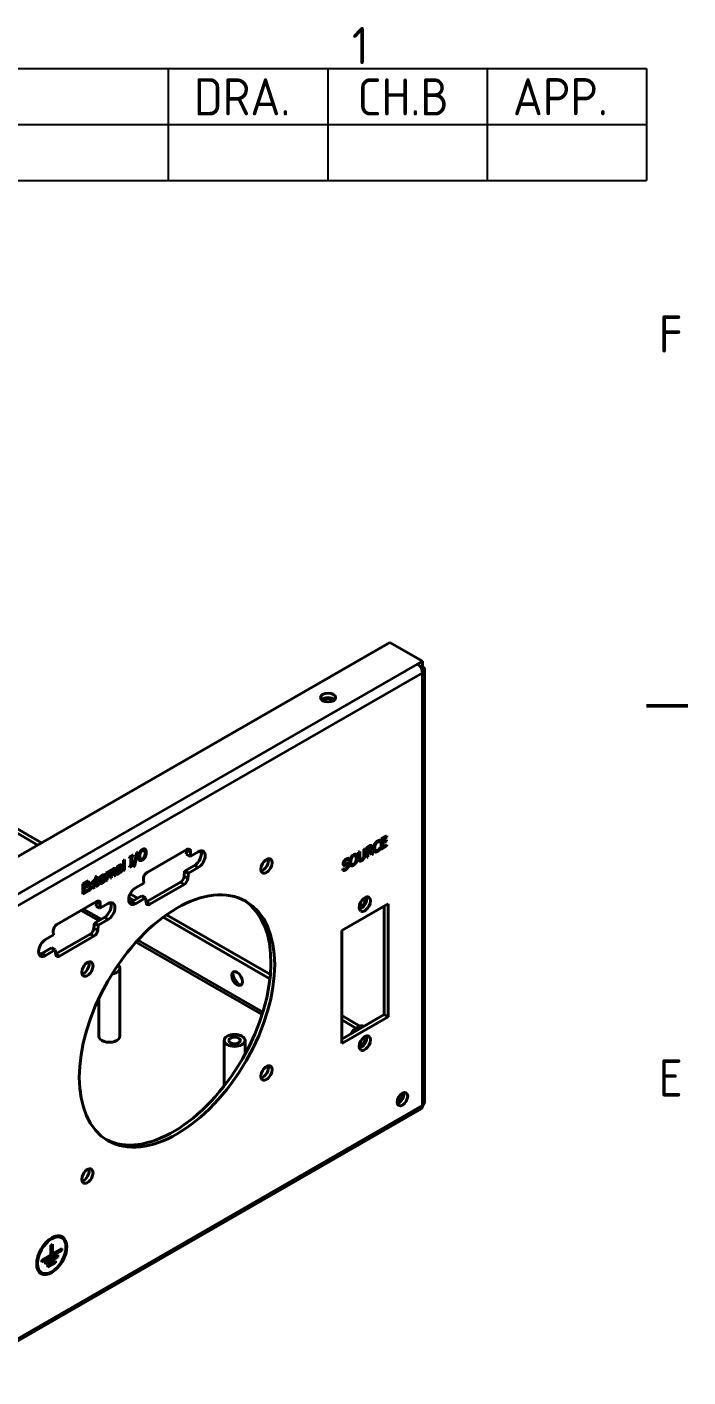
# Model space of a CAD drawing. Header units: millimetres. Extents: x 0 to 1188, y 0 to 840.
# Drawn here: x 1051.4 to 1175.8, y 573.7 to 827.8 of the extents above; entities that cross this region are included whole.
import ezdxf

# ---------------------------------------------------------------- set-up
doc = ezdxf.new("R2010")
doc.units = ezdxf.units.MM
doc.header["$LTSCALE"] = 2
doc.layers.get('0').update_dxf_attribs({"color": 3, "lineweight": 25})
for name, color, linetype, lineweight in [('가시적인 것(ISO)', 3, 'Continuous', 40), ('가시적인 좁은 것(ISO)', 3, 'Continuous', 35), ('경계(ISO)', 7, 'Continuous', 50), ('기호(ISO)', 5, 'Continuous', 25)]:
    doc.layers.add(name, color=color, linetype=linetype, lineweight=lineweight)
doc.styles.add('문자 텍스트_PSTEK_POSCO', font='isocp.shx')

# ---------------------------------------------------------------- blocks, each defined once
blk = doc.blocks.new('경계 Default Border')
at = {"layer": '경계(ISO)'}
blk.add_line((584, 350), (587.9, 350), dxfattribs=at)
at = {"layer": '경계(ISO)', "color": 2, "char_height": 3.5, "attachment_point": 7, "style": '문자 텍스트_PSTEK_POSCO'}
for s, insert in [('1', (556.28, 410.4)), ('F', (585.15, 383.25)), ('E', (585.15, 313.22))]:
    blk.add_mtext(s, dxfattribs=dict(at, insert=insert))
blk = doc.blocks.new('리비전 내역')
at = {"layer": '기호(ISO)'}
for p, q in [((432, 410), (584, 410)), ((539, 410), (539, 404.72)), ((554, 410), (554, 404.72)), ((569, 410), (569, 404.72)), ((584, 410), (584, 404.72)), ((432, 404.72), (584, 404.72)), ((539, 404.72), (539, 399.44)), ((554, 404.72), (554, 399.44)), ((569, 404.72), (569, 399.44)), ((584, 404.72), (584, 399.44)), ((432, 399.44), (584, 399.44))]:
    blk.add_line(p, q, dxfattribs=at)
at = {"layer": '기호(ISO)', "color": 2, "char_height": 3.5, "attachment_point": 7, "style": '문자 텍스트_PSTEK_POSCO'}
for s, insert in [('DRA.', (541.42, 405.57)), ('CH.B', (556.81, 405.57)), ('APP.', (571.42, 405.58))]:
    blk.add_mtext(s, dxfattribs=dict(at, insert=insert))

msp = doc.modelspace()

# ---------------------------------------------------------------- linework, layer by layer
at = {"layer": '가시적인 것(ISO)'}
for p, q in [((1053.4631, 673.8041), (914.8875, 753.6045)), ((1054.1702, 674.2113), (915.5946, 754.0117)), ((1119.7128, 711.9547), (1030.1459, 660.3766)), ((1125.841, 708.4257), (1119.7128, 711.9547)), ((1124.8982, 707.8828), (1125.841, 708.4257)), ((1125.4377, 707.3759), (1125.841, 707.6082)), ((1125.4651, 707.3372), (1125.841, 707.5537)), ((1125.5662, 707.1774), (1125.841, 707.3356)), ((1125.841, 707.5537), (1125.7937, 707.5809)), ((1125.841, 707.6082), (1125.841, 708.4257)), ((1125.841, 707.5537), (1125.841, 707.3356)), ((1126.2315, 625.5996), (1126.2315, 706.7927)), ((1115.3229, 673.35), (1115.7481, 673.5949)), ((1115.3277, 673.3473), (1115.7528, 673.5922)), ((1116.2383, 673.7114), (1116.243, 673.7087)), ((1117.8935, 674.392), (1117.8761, 674.382)), ((1117.8887, 674.7008), (1117.8935, 674.6981)), ((1117.8935, 674.6981), (1117.8935, 674.392)), ((1118.0933, 674.9454), (1119.1255, 675.5398)), ((1118.0933, 673.0378), (1118.0933, 674.9454)), ((1118.0933, 674.9454), (1118.098, 674.9427)), ((1118.098, 674.9427), (1119.1302, 675.5371)), ((1118.098, 673.0351), (1118.098, 674.9427)), ((1119.1302, 673.6295), (1118.098, 673.0351)), ((1119.1302, 675.3114), (1118.3173, 674.8432)), ((1118.3173, 674.8432), (1118.3173, 674.3207)), ((1118.3173, 674.3262), (1119.0707, 674.76)), ((1118.3173, 674.3207), (1119.0754, 674.7573)), ((1119.0754, 674.5316), (1118.3173, 674.095)), ((1118.3173, 674.095), (1118.3173, 673.387)), ((1118.3173, 673.3925), (1119.1255, 673.8579)), ((1118.3173, 673.387), (1119.1302, 673.8552)), ((1119.0707, 674.76), (1119.0754, 674.7573)), ((1119.0754, 674.7573), (1119.0754, 674.5316)), ((1119.1255, 675.5398), (1119.1302, 675.5371)), ((1119.1255, 673.8579), (1119.1302, 673.8552)), ((1119.1302, 675.5371), (1119.1302, 675.3114)), ((1119.1302, 673.8552), (1119.1302, 673.6295)), ((1069.5516, 670.9506), (1069.7602, 671.0707)), ((1069.5516, 670.9506), (1069.5563, 670.9479)), ((1069.5516, 668.958), (1069.5516, 670.9506)), ((1069.5563, 670.9479), (1069.7649, 671.068)), ((1069.5563, 668.9553), (1069.5563, 670.9479)), ((1069.7602, 671.0707), (1069.7649, 671.068)), ((1069.7649, 671.068), (1069.7649, 669.0754)), ((1070.7269, 671.5424), (1071.366, 671.9104)), ((1070.7269, 671.5424), (1070.7316, 671.5397)), ((1070.7269, 671.3476), (1070.7269, 671.5424)), ((1070.7269, 671.3476), (1070.7316, 671.3449)), ((1070.7316, 671.5397), (1071.3707, 671.9077)), ((1070.7316, 671.3449), (1070.7316, 671.5397)), ((1070.9415, 671.4658), (1070.7316, 671.3449)), ((1070.9368, 669.9504), (1070.9368, 671.4631)), ((1070.9415, 669.9477), (1070.9415, 671.4658)), ((1071.3707, 671.7129), (1071.1608, 671.592)), ((1071.1608, 671.592), (1071.1608, 670.074)), ((1071.366, 671.9104), (1071.3707, 671.9077)), ((1071.3707, 671.9077), (1071.3707, 671.7129)), ((1071.4435, 669.6332), (1072.0867, 672.4105)), ((1071.4483, 669.6305), (1072.0914, 672.4077)), ((1072.2812, 672.5171), (1071.6354, 669.7383)), ((1072.0867, 672.4105), (1072.2765, 672.5198)), ((1072.0867, 672.4105), (1072.0914, 672.4077)), ((1072.0914, 672.4077), (1072.2812, 672.5171)), ((1072.2765, 672.5198), (1072.2812, 672.5171)), ((1073.6452, 673.0383), (1073.65, 673.0356)), ((1074.0307, 668.6475), (1081.4848, 672.9401)), ((1081.404, 672.0728), (1081.4796, 672.8351)), ((1081.404, 672.0728), (1082.1111, 671.6656)), ((1082.1111, 671.6656), (1083.6503, 672.552)), ((1082.1868, 672.4279), (1082.1111, 671.6656)), ((1111.9463, 671.0075), (1111.9302, 670.9982)), ((1111.9416, 671.3132), (1111.9463, 671.3105)), ((1111.9463, 671.3105), (1111.9463, 671.0075)), ((1113.3691, 672.0402), (1113.3738, 672.0375)), ((1113.8148, 672.4815), (1114.034, 672.6078)), ((1113.8148, 672.4815), (1113.8195, 672.4788)), ((1113.8148, 671.2912), (1113.8148, 672.4815)), ((1113.8195, 672.4788), (1114.0387, 672.6051)), ((1113.8195, 671.2885), (1113.8195, 672.4788)), ((1114.034, 672.6078), (1114.0387, 672.6051)), ((1114.0387, 672.6051), (1114.0387, 671.4148)), ((1114.7895, 673.0428), (1115.0087, 673.1691)), ((1114.7895, 673.0428), (1114.7942, 673.0401)), ((1114.7895, 671.8463), (1114.7895, 673.0428)), ((1114.7942, 673.0401), (1115.0135, 673.1664)), ((1114.7942, 671.8436), (1114.7942, 673.0401)), ((1115.0087, 673.1691), (1115.0135, 673.1664)), ((1115.0135, 673.1664), (1115.0135, 671.9761)), ((1115.3229, 673.35), (1115.3277, 673.3473)), ((1115.3229, 671.4424), (1115.3229, 673.35)), ((1115.3229, 671.4424), (1115.3277, 671.4397)), ((1115.3277, 671.4397), (1115.3277, 673.3473)), ((1115.5469, 671.566), (1115.3277, 671.4397)), ((1115.5469, 673.2541), (1115.7649, 673.3796)), ((1115.5469, 672.5368), (1115.5469, 673.2541)), ((1115.5469, 672.5422), (1115.7348, 672.6504)), ((1115.7395, 672.6477), (1115.5469, 672.5368)), ((1115.7983, 672.4698), (1115.5469, 672.325)), ((1115.5469, 672.325), (1115.5469, 671.566)), ((1116.315, 672.0137), (1115.7973, 672.4692)), ((1116.3197, 672.011), (1115.7983, 672.4698)), ((1116.0176, 672.6671), (1116.6045, 672.175)), ((1116.315, 672.0137), (1116.3197, 672.011)), ((1116.6045, 672.175), (1116.3197, 672.011)), ((1116.8662, 672.5214), (1116.8709, 672.5187)), ((1117.8727, 673.3436), (1117.8887, 673.3528)), ((1117.8727, 673.3436), (1117.8774, 673.3409)), ((1117.8774, 673.3409), (1117.8935, 673.3501)), ((1117.8887, 673.3528), (1117.8935, 673.3501)), ((1117.8935, 673.3501), (1117.8935, 673.0471)), ((1118.0933, 673.0378), (1118.098, 673.0351)), ((1066.2732, 668.5015), (1066.4818, 668.6217)), ((1066.2732, 668.5015), (1066.2779, 668.4988)), ((1066.2732, 667.0701), (1066.2732, 668.5015)), ((1066.2779, 668.4988), (1066.4865, 668.6189)), ((1066.2779, 667.0673), (1066.2779, 668.4988)), ((1066.4818, 668.6217), (1066.4865, 668.6189)), ((1066.4865, 668.6189), (1066.4865, 668.4056)), ((1066.9344, 668.6187), (1066.9237, 668.6126)), ((1066.9297, 668.8719), (1066.9344, 668.8691)), ((1066.9344, 668.8691), (1066.9344, 668.6187)), ((1067.0915, 668.9728), (1067.3, 669.0929)), ((1067.0915, 668.9728), (1067.0962, 668.97)), ((1067.0915, 667.5413), (1067.0915, 668.9728)), ((1067.0962, 668.97), (1067.3048, 669.0901)), ((1067.0962, 667.5386), (1067.0962, 668.97)), ((1067.3, 669.0929), (1067.3048, 669.0901)), ((1067.3048, 669.0901), (1067.3048, 668.9309)), ((1067.3048, 668.7284), (1067.3048, 667.6587)), ((1067.8549, 667.9809), (1067.8549, 668.7971)), ((1067.8596, 667.9782), (1067.8596, 668.7944)), ((1067.9415, 669.3871), (1067.9462, 669.3844)), ((1068.0682, 669.0274), (1068.0682, 668.0983)), ((1068.3683, 669.6771), (1068.3731, 669.6744)), ((1068.3683, 669.4313), (1068.3683, 669.6771)), ((1068.3683, 669.4313), (1068.3731, 669.4286)), ((1068.3731, 669.4286), (1068.3731, 669.6744)), ((1068.3851, 669.4356), (1068.3731, 669.4286)), ((1069.0462, 669.6084), (1069.0462, 669.6548)), ((1069.0462, 669.6084), (1069.0509, 669.6057)), ((1069.0462, 669.0194), (1069.0462, 669.4108)), ((1069.0462, 669.0194), (1069.0509, 669.0167)), ((1069.0462, 668.6669), (1069.0462, 668.809)), ((1069.0462, 668.6669), (1069.0509, 668.6642)), ((1069.0509, 669.6057), (1069.0509, 669.652)), ((1069.0509, 669.414), (1069.0509, 669.0167)), ((1069.0509, 668.6642), (1069.0509, 668.8157)), ((1069.2595, 668.7843), (1069.0509, 668.6642)), ((1069.1534, 670.054), (1069.1581, 670.0513)), ((1069.2595, 669.7629), (1069.2595, 668.7843)), ((1069.5516, 668.958), (1069.5563, 668.9553)), ((1069.7649, 669.0754), (1069.5563, 668.9553)), ((1070.7269, 669.8296), (1070.9368, 669.9504)), ((1070.7269, 669.8296), (1070.7316, 669.8268)), ((1070.7269, 669.6348), (1070.7269, 669.8296)), ((1070.7269, 669.6348), (1070.7316, 669.6321)), ((1071.3707, 670.0001), (1070.7316, 669.6321)), ((1070.7316, 669.8268), (1070.9415, 669.9477)), ((1070.7316, 669.6321), (1070.7316, 669.8268)), ((1070.9368, 669.9504), (1070.9415, 669.9477)), ((1071.1608, 670.0794), (1071.366, 670.1976)), ((1071.1608, 670.074), (1071.3707, 670.1949)), ((1071.366, 670.1976), (1071.3707, 670.1949)), ((1071.3707, 670.1949), (1071.3707, 670.0001)), ((1071.4435, 669.6332), (1071.4483, 669.6305)), ((1071.6354, 669.7383), (1071.4483, 669.6305)), ((1072.6387, 670.9176), (1072.6435, 670.9148)), ((1080.9918, 667.9215), (1081.0883, 668.8934)), ((1081.0883, 668.8934), (1082.9432, 669.9615)), ((1081.7954, 668.4862), (1081.0883, 668.8934)), ((1081.7954, 668.4862), (1081.699, 667.5143)), ((1083.6503, 669.5543), (1081.7954, 668.4862)), ((1110.8839, 669.319), (1110.9, 669.3283)), ((1110.8839, 669.319), (1110.8887, 669.3163)), ((1110.8839, 669.0006), (1110.8839, 669.319)), ((1110.8839, 669.0006), (1110.8887, 668.9979)), ((1110.8887, 669.3163), (1110.9047, 669.3256)), ((1110.8887, 668.9979), (1110.8887, 669.3163)), ((1110.9, 669.3283), (1110.9047, 669.3256)), ((1111.0114, 670.0008), (1111.0161, 669.9981)), ((1111.8947, 670.3541), (1111.8995, 670.3514)), ((1112.3626, 669.9195), (1112.3673, 669.9168)), ((1113.9705, 670.802), (1113.9752, 670.7992)), ((1113.9772, 670.7981), (1113.9779, 670.7977)), ((1061.9398, 666.4822), (1062.972, 667.0767)), ((1061.9398, 664.5746), (1061.9398, 666.4822)), ((1061.9398, 666.4822), (1061.9445, 666.4795)), ((1061.9445, 666.4795), (1062.9767, 667.0739)), ((1061.9445, 664.5719), (1061.9445, 666.4795)), ((1062.9767, 666.8482), (1062.1638, 666.3801)), ((1062.1638, 666.3801), (1062.1638, 665.8576)), ((1062.1638, 665.863), (1062.9172, 666.2969)), ((1062.1638, 665.8576), (1062.9219, 666.2942)), ((1062.9219, 666.0685), (1062.1638, 665.6319)), ((1062.9172, 666.2969), (1062.9219, 666.2942)), ((1062.9219, 666.2942), (1062.9219, 666.0685)), ((1062.972, 667.0767), (1062.9767, 667.0739)), ((1062.9767, 667.0739), (1062.9767, 666.8482)), ((1063.0563, 665.2175), (1063.4854, 666.1743)), ((1063.0603, 666.6513), (1063.3156, 666.7984)), ((1063.0603, 666.6513), (1063.065, 666.6486)), ((1063.4854, 666.1743), (1063.0603, 666.6513)), ((1063.061, 665.2148), (1063.4902, 666.1715)), ((1063.065, 666.6486), (1063.3204, 666.7957)), ((1063.4902, 666.1715), (1063.065, 666.6486)), ((1063.6065, 666.0669), (1063.2976, 665.3511)), ((1063.3156, 666.7984), (1063.3204, 666.7957)), ((1063.3204, 666.7957), (1063.6199, 666.4348)), ((1063.4854, 666.1743), (1063.4902, 666.1715)), ((1063.9026, 665.7049), (1063.6056, 666.065)), ((1063.9073, 665.7022), (1063.6065, 666.0669)), ((1063.616, 666.4395), (1063.9213, 667.1472)), ((1063.6199, 666.4348), (1063.926, 667.1445)), ((1064.1627, 667.2808), (1063.7362, 666.3287)), ((1063.7362, 666.3287), (1064.1627, 665.8493)), ((1064.1627, 665.8493), (1063.9073, 665.7022)), ((1063.9213, 667.1472), (1064.158, 667.2835)), ((1063.9213, 667.1472), (1063.926, 667.1445)), ((1063.926, 667.1445), (1064.1627, 667.2808)), ((1064.158, 667.2835), (1064.1627, 667.2808)), ((1064.1927, 667.3035), (1064.3331, 667.3843)), ((1064.1927, 667.3035), (1064.1975, 667.3008)), ((1064.1927, 667.1041), (1064.1927, 667.3035)), ((1064.1927, 667.1041), (1064.1975, 667.1014)), ((1064.1975, 667.3008), (1064.3378, 667.3816)), ((1064.1975, 667.1014), (1064.1975, 667.3008)), ((1064.3378, 667.1822), (1064.1975, 667.1014)), ((1064.3331, 667.7955), (1064.5417, 667.9157)), ((1064.3331, 667.7955), (1064.3378, 667.7928)), ((1064.3331, 667.3843), (1064.3331, 667.7955)), ((1064.3331, 667.3843), (1064.3378, 667.3816)), ((1064.3331, 666.3919), (1064.3331, 667.1795)), ((1064.3378, 667.7928), (1064.5464, 667.9129)), ((1064.3378, 667.3816), (1064.3378, 667.7928)), ((1064.3378, 666.3892), (1064.3378, 667.1822)), ((1064.4306, 666.091), (1064.4354, 666.0883)), ((1064.5417, 667.9157), (1064.5464, 667.9129)), ((1064.5464, 667.9129), (1064.5464, 667.5017)), ((1064.5464, 667.5072), (1064.9254, 667.7254)), ((1064.5464, 667.5017), (1064.9302, 667.7227)), ((1064.9302, 667.5233), (1064.5464, 667.3023)), ((1064.5464, 667.3023), (1064.5464, 666.6206)), ((1064.9134, 666.5158), (1064.9254, 666.5227)), ((1064.9134, 666.5158), (1064.9181, 666.5131)), ((1064.9181, 666.5131), (1064.9302, 666.52)), ((1064.9254, 667.7254), (1064.9302, 667.7227)), ((1064.9254, 666.5227), (1064.9302, 666.52)), ((1064.9302, 667.7227), (1064.9302, 667.5233)), ((1064.9302, 666.52), (1064.9302, 666.3036)), ((1065.1611, 666.5846), (1065.1658, 666.5819)), ((1065.8634, 667.7036), (1065.2096, 667.3271)), ((1066.0666, 667.6367), (1065.2096, 667.1432)), ((1065.21, 667.3328), (1065.8587, 667.7063)), ((1065.8587, 667.7063), (1065.8634, 667.7036)), ((1065.9119, 668.1892), (1065.9167, 668.1865)), ((1066.0272, 667.2793), (1066.0392, 667.2862)), ((1066.0272, 667.2793), (1066.0319, 667.2766)), ((1066.0319, 667.2766), (1066.0439, 667.2835)), ((1066.0392, 667.2862), (1066.0439, 667.2835)), ((1066.0439, 667.2835), (1066.0439, 667.0207)), ((1066.0666, 667.7681), (1066.0666, 667.6367)), ((1066.2732, 667.0701), (1066.2779, 667.0673)), ((1066.4865, 667.1875), (1066.2779, 667.0673)), ((1066.4865, 668.2031), (1066.4865, 667.1875)), ((1067.0915, 667.5413), (1067.0962, 667.5386)), ((1067.3048, 667.6587), (1067.0962, 667.5386)), ((1067.8549, 667.9809), (1067.8596, 667.9782)), ((1068.0682, 668.0983), (1067.8596, 667.9782)), ((1068.3782, 668.3682), (1068.3829, 668.3655)), ((1071.8652, 665.7654), (1073.4044, 666.6518)), ((1073.4044, 666.6518), (1073.3288, 667.327)), ((1073.8114, 663.0677), (1080.2899, 666.7985)), ((1080.997, 666.3913), (1074.5185, 662.6606)), ((1061.9398, 664.5746), (1061.9445, 664.5719)), ((1062.9767, 665.1663), (1061.9445, 664.5719)), ((1062.1638, 665.6319), (1062.1638, 664.9239)), ((1062.1638, 664.9293), (1062.972, 665.3947)), ((1062.1638, 664.9239), (1062.9767, 665.392)), ((1062.972, 665.3947), (1062.9767, 665.392)), ((1062.9767, 665.392), (1062.9767, 665.1663)), ((1063.0563, 665.2175), (1063.061, 665.2148)), ((1063.2976, 665.3511), (1063.061, 665.2148)), ((1063.9026, 665.7049), (1063.9073, 665.7022)), ((1071.5396, 663.3946), (1070.6121, 663.9287)), ((1072.2467, 663.8018), (1070.847, 664.6078)), ((1071.1581, 663.1749), (1073.013, 664.2431)), ((1073.7201, 663.8359), (1071.8652, 662.7677)), ((1073.013, 664.2431), (1073.7201, 663.8359)), ((1073.8166, 662.9751), (1073.7201, 663.8359)), ((1057.0601, 658.8748), (1064.5143, 663.1674)), ((1064.4334, 662.3001), (1064.5091, 663.0624)), ((1064.4334, 662.3001), (1065.1405, 661.8929)), ((1065.1405, 661.8929), (1066.6797, 662.7793)), ((1065.2162, 662.6552), (1065.1405, 661.8929)), ((1110.6382, 657.7078), (1119.3592, 662.7299)), ((1118.6521, 641.8808), (1118.6521, 662.3227)), ((1119.3592, 662.7299), (1119.3592, 641.4736)), ((1064.0213, 658.1488), (1064.1178, 659.1207)), ((1064.1178, 659.1207), (1065.9726, 660.1888)), ((1064.8249, 658.7135), (1064.1178, 659.1207)), ((1064.8249, 658.7135), (1064.7284, 657.7416)), ((1066.6797, 659.7816), (1064.8249, 658.7135)), ((1097.1465, 648.6485), (1077.0458, 660.2238)), ((1097.2227, 649.419), (1077.674, 660.6764)), ((1054.8946, 655.9927), (1056.4339, 656.8791)), ((1056.4339, 656.8791), (1056.3582, 657.5543)), ((1056.8408, 653.2951), (1063.3194, 657.0258)), ((1064.0265, 656.6186), (1057.5479, 652.8879)), ((1110.6382, 636.4516), (1110.6382, 657.7078)), ((1054.1875, 653.4022), (1056.0424, 654.4704)), ((1056.7495, 654.0632), (1054.8946, 652.995)), ((1056.0424, 654.4704), (1056.7495, 654.0632)), ((1056.846, 653.2024), (1056.7495, 654.0632)), ((1068.8821, 637.7968), (1068.8821, 650.605)), ((1064.9488, 637.7968), (1064.9488, 644.9887)), ((1110.6382, 637.266), (1118.6521, 641.8808)), ((1114.0781, 639.7127), (1110.6382, 641.6936)), ((1119.3592, 641.4736), (1110.6382, 636.4516)), ((1113.3232, 639.333), (1110.6382, 640.8792)), ((1118.6521, 641.8808), (1119.3592, 641.4736)), ((1088.519, 628.4617), (1088.519, 637.0319)), ((1092.4523, 634.4581), (1092.4523, 637.0319)), ((1125.5636, 624.1551), (1037.8823, 573.6628)), ((1058.0693, 600.048), (1058.074, 600.0453)), ((1054.1922, 595.3023), (1057.9635, 597.474)), ((1055.9082, 598.476), (1056.2381, 598.666)), ((1055.9082, 598.476), (1055.9129, 598.4733)), ((1055.9082, 596.6774), (1055.9082, 598.476)), ((1056.2429, 598.6633), (1055.9129, 598.4733)), ((1055.9129, 598.4733), (1055.9129, 596.6747)), ((1056.2381, 598.666), (1056.2429, 598.6633)), ((1056.2429, 596.8647), (1056.2429, 598.6633)), ((1056.2429, 596.8701), (1057.9588, 597.8583)), ((1057.9635, 597.8555), (1056.2429, 596.8647)), ((1057.9588, 597.8583), (1057.9635, 597.8555)), ((1057.9635, 597.474), (1057.9635, 597.8555)), ((1054.1875, 595.6865), (1055.9082, 596.6774)), ((1054.1875, 595.6865), (1054.1922, 595.6838)), ((1054.1875, 595.305), (1054.1875, 595.6865)), ((1054.1875, 595.305), (1054.1922, 595.3023)), ((1055.9129, 596.6747), (1054.1922, 595.6838)), ((1054.1922, 595.6838), (1054.1922, 595.3023)), ((1054.8946, 595.2762), (1057.2517, 596.6335)), ((1054.8946, 595.2762), (1054.8993, 595.2735)), ((1054.8946, 594.8947), (1054.8946, 595.2762)), ((1054.8946, 594.8947), (1054.8993, 594.892)), ((1057.2564, 596.6308), (1054.8993, 595.2735)), ((1054.8993, 594.892), (1057.2564, 596.2493)), ((1054.8993, 595.2735), (1054.8993, 594.892)), ((1055.366, 594.7301), (1056.7803, 595.5445)), ((1055.366, 594.7301), (1055.3708, 594.7274)), ((1055.366, 594.3486), (1055.366, 594.7301)), ((1056.785, 595.5418), (1055.3708, 594.7274)), ((1055.3708, 594.3459), (1056.785, 595.1603)), ((1055.3708, 594.7274), (1055.3708, 594.3459)), ((1055.9082, 596.6774), (1055.9129, 596.6747)), ((1056.7803, 595.5445), (1056.785, 595.5418)), ((1056.785, 595.1603), (1056.785, 595.5418)), ((1057.2517, 596.6335), (1057.2564, 596.6308)), ((1057.2564, 596.2493), (1057.2564, 596.6308)), ((1054.077, 593.1153), (1054.0817, 593.1126)), ((1055.366, 594.3486), (1055.3708, 594.3459))]:
    msp.add_line(p, q, dxfattribs=at)
for centre, major_axis, ratio, start_param, end_param in [((1124.8982, 706.7927), (0.6654, -1.1554), 0.57809312, 2.10544794, 2.3581282), ((1124.8982, 706.7927), (0.6654, -1.1554), 0.57809312, 0.78733187, 2.10544794), ((1124.8982, 706.7927), (1.3333, 0), 0.5758617, 5.49778714, 7.06858347), ((1108.0691, 700.7401), (-1.4333, 0), 0.5758617, 3.65970594, 5.76507202), ((1108.0691, 700.7401), (-1.0807, 0), 0.5758617, 3.51835978, 5.90641818), ((1080.7777, 672.5297), (0.499, 0.8666), 0.57809312, 5.37471042, 5.4997134), ((1081.4848, 672.1225), (0.499, 0.8666), 0.57809312, 5.37471042, 7.06664976), ((1082.9432, 671.4603), (0.9149, 1.5887), 0.57809312, 3.92505711, 5.88803064), ((1083.6503, 671.0532), (0.9149, 1.5887), 0.57809312, 3.92505711, 7.06664976), ((1095.789, 670.2735), (0.7485, 1.2999), 0.57809312, 3.631445, 5.79333296), ((1074.0307, 667.83), (0.499, 0.8666), 0.57809312, 0.78346445, 2.4754038), ((1080.2899, 667.616), (0.499, 0.8666), 0.57809312, 3.92505711, 5.37471042), ((1080.997, 667.2088), (-0.499, -0.8666), 0.57809312, 0.78346445, 2.23311777), ((1078.9363, 641.0838), (-12.9748, -22.5312), 0.57809312, 0.02714731, 3.11444534), ((1071.8652, 664.2666), (-0.9149, -1.5887), 0.57809312, 3.92505711, 7.06664976), ((1114.2916, 663.0787), (0.5393, 0.9365), 0.57809312, 3.44454272, 5.98023524), ((1114.2916, 663.0787), (0.7485, 1.2999), 0.57809312, 3.631445, 5.79333296), ((1063.8072, 662.757), (0.499, 0.8666), 0.57809312, 5.37471042, 5.4997134), ((1064.5143, 662.3498), (0.499, 0.8666), 0.57809312, 5.37471042, 7.06664976), ((1065.9726, 661.6877), (0.9149, 1.5887), 0.57809312, 3.92505711, 5.88803064), ((1066.6797, 661.2805), (0.9149, 1.5887), 0.57809312, 3.92505711, 7.06664976), ((1071.1581, 664.6738), (0.9149, 1.5887), 0.57809312, 3.53674732, 3.92505711), ((1073.8114, 663.8853), (0.499, 0.8666), 0.57809312, 3.9181411, 3.92505711), ((1074.5185, 663.4781), (-0.499, -0.8666), 0.57809312, 5.61699645, 7.06664976), ((1057.0601, 658.0573), (0.499, 0.8666), 0.57809312, 0.78346445, 2.4754038), ((1054.8946, 654.4939), (-0.9149, -1.5887), 0.57809312, 3.92505711, 7.06664976), ((1063.3194, 657.8433), (0.499, 0.8666), 0.57809312, 3.92505711, 5.37471042), ((1064.0265, 657.4361), (-0.499, -0.8666), 0.57809312, 0.78346445, 2.23311777), ((1054.1875, 654.9011), (0.9149, 1.5887), 0.57809312, 3.53674732, 3.92505711), ((1056.8408, 654.1126), (0.499, 0.8666), 0.57809312, 3.9181411, 3.92505711), ((1057.5479, 653.7054), (-0.499, -0.8666), 0.57809312, 5.61699645, 7.06664976), ((1062.0836, 650.8638), (0.7485, 1.2999), 0.57809312, 3.631445, 5.79333296), ((1066.9154, 650.605), (1.9667, 0), 0.5758617, 4.9700861, 6.87445477), ((1091.1456, 648.7787), (-0.7153, 1.2421), 0.57809312, 0.13168133, 3.00991133), ((1091.6642, 649.0773), (1.0812, -1.8776), 0.57809312, 4.11613396, 5.308644), ((1113.5845, 637.3244), (1.3308, 2.3109), 0.57809312, 0.06292132, 1.50400759), ((1066.9154, 637.7968), (1.9667, 0), 0.5758617, 3.14159265, 6.28318531), ((1114.2916, 636.9172), (0.5393, 0.9365), 0.57809312, 3.44454272, 5.98023524), ((1114.2916, 636.9172), (0.7485, 1.2999), 0.57809312, 3.631445, 5.79333296), ((1095.789, 631.3037), (0.7485, 1.2999), 0.57809312, 3.631445, 5.79333296), ((1121.3627, 626.3823), (-0.5393, -0.9365), 0.57809312, 0.40432424, 2.73726841), ((1121.3627, 626.3823), (0.6986, 1.2132), 0.57809312, 3.66993502, 5.75484294), ((1124.8982, 625.3105), (0.6654, -1.1554), 0.57809312, 0, 0.78733187), ((1062.0836, 611.8941), (0.7485, 1.2999), 0.57809312, 3.631445, 5.79333296), ((1056.0731, 596.5816), (-1.9961, -3.4663), 0.57809312, 3.14159265, 6.28318531), ((1056.0731, 596.5816), (-1.8963, -3.293), 0.57809312, 0.00123815, 3.14035451)]:
    msp.add_ellipse(centre, major_axis=major_axis, ratio=ratio, start_param=start_param, end_param=end_param, dxfattribs=at)
for centre, major_axis, ratio in [((1108.0691, 701.5577), (-1.4333, 0), 0.5758617), ((1096.4961, 669.8663), (-0.7485, -1.2999), 0.57809312), ((1079.6434, 640.6766), (-12.9748, -22.5312), 0.57809312), ((1114.9987, 662.6715), (-0.7485, -1.2999), 0.57809312), ((1062.7907, 650.4566), (-0.7485, -1.2999), 0.57809312), ((1090.9571, 648.6701), (-0.7153, 1.2421), 0.57809312), ((1090.4857, 637.0319), (-1.9667, 0), 0.5758617), ((1114.9987, 636.51), (-0.7485, -1.2999), 0.57809312), ((1090.4857, 637.0319), (-1.0807, 0), 0.5758617), ((1096.4961, 630.8966), (-0.7485, -1.2999), 0.57809312), ((1122.0698, 625.9751), (-0.6986, -1.2132), 0.57809312), ((1062.7907, 611.4869), (-0.7485, -1.2999), 0.57809312), ((1056.0779, 596.5789), (-1.9961, -3.4663), 0.57809312), ((1056.0779, 596.5789), (-1.8963, -3.293), 0.57809312)]:
    msp.add_ellipse(centre, major_axis=major_axis, ratio=ratio, dxfattribs=at)
for points in [[(1115.7481, 673.5949), (1115.8899, 673.6765), (1116.081, 673.7511), (1116.168, 673.7362)], [(1115.7528, 673.5922), (1115.8946, 673.6738), (1116.0858, 673.7483), (1116.1727, 673.7335)], [(1115.7649, 673.3796), (1115.8558, 673.4319), (1115.9801, 673.4742), (1116.0269, 673.4656)], [(1116.0269, 673.4656), (1116.0804, 673.4546), (1116.1312, 673.3556), (1116.1312, 673.2721)], [(1116.168, 673.7362), (1116.2068, 673.7295), (1116.2383, 673.7114)], [(1116.1727, 673.7335), (1116.2596, 673.7186), (1116.3599, 673.5738), (1116.3599, 673.4239)], [(1116.6373, 673.1516), (1116.6373, 673.3912), (1116.7429, 673.8075), (1116.8432, 673.9967)], [(1116.642, 673.1488), (1116.642, 673.3885), (1116.7476, 673.8048), (1116.8479, 673.994)], [(1116.8432, 673.9967), (1116.9421, 674.182), (1117.2122, 674.472), (1117.3793, 674.5682)], [(1116.8479, 673.994), (1116.9468, 674.1793), (1117.2169, 674.4693), (1117.384, 674.5655)], [(1117.0177, 673.9418), (1116.9482, 673.8044), (1116.8706, 673.4645), (1116.8706, 673.2805)], [(1117.3827, 674.3483), (1117.2771, 674.2875), (1117.0885, 674.0785), (1117.0177, 673.9418)], [(1117.3793, 674.5682), (1117.4622, 674.616), (1117.608, 674.6721), (1117.6695, 674.6859)], [(1117.6902, 674.4342), (1117.6274, 674.4382), (1117.479, 674.4038), (1117.3827, 674.3483)], [(1117.384, 674.5655), (1117.4669, 674.6133), (1117.6127, 674.6694), (1117.6742, 674.6831)], [(1117.6695, 674.6859), (1117.7229, 674.6966), (1117.8339, 674.7033), (1117.8887, 674.7008)], [(1117.6742, 674.6831), (1117.7277, 674.6938), (1117.8386, 674.7005), (1117.8935, 674.6981)], [(1117.8761, 674.382), (1117.8467, 674.396), (1117.7557, 674.4302), (1117.6902, 674.4342)], [(1072.4116, 671.5587), (1072.4116, 671.7983), (1072.5145, 672.2224), (1072.6095, 672.4085)], [(1072.6081, 670.9376), (1072.5132, 671.0097), (1072.4116, 671.3237), (1072.4116, 671.5587)], [(1072.4163, 671.556), (1072.4163, 671.7956), (1072.5192, 672.2197), (1072.6142, 672.4058)], [(1072.6128, 670.9349), (1072.5179, 671.007), (1072.4163, 671.321), (1072.4163, 671.556)], [(1072.6387, 670.9176), (1072.623, 670.9266), (1072.6081, 670.9376)], [(1072.6095, 672.4085), (1072.7057, 672.5907), (1072.9745, 672.8769), (1073.1403, 672.9723)], [(1073.145, 670.9816), (1072.9778, 670.8854), (1072.7104, 670.8628), (1072.6128, 670.9349)], [(1072.6142, 672.4058), (1072.7104, 672.588), (1072.9792, 672.8742), (1073.145, 672.9696)], [(1072.6449, 671.6877), (1072.6449, 671.8732), (1072.7144, 672.2069), (1072.78, 672.342)], [(1073.1463, 671.2019), (1072.9177, 671.0703), (1072.6449, 671.312), (1072.6449, 671.6877)], [(1072.78, 672.342), (1072.8482, 672.4833), (1073.0273, 672.6824), (1073.1463, 672.7509)], [(1072.8185, 671.1639), (1072.9464, 671.0923), (1073.1416, 671.2046)], [(1073.1416, 671.2046), (1073.3702, 671.3363), (1073.6417, 671.8914), (1073.6417, 672.2671)], [(1073.145, 672.9696), (1073.3134, 673.0666), (1073.5835, 673.0861), (1073.6771, 673.0179)], [(1073.6771, 671.5478), (1073.5755, 671.3563), (1073.3068, 671.0748), (1073.145, 670.9816)], [(1073.1463, 672.7509), (1073.2613, 672.8171), (1073.4458, 672.8244), (1073.5113, 672.7632)], [(1073.6464, 672.2644), (1073.6464, 671.8887), (1073.3749, 671.3336), (1073.1463, 671.2019)], [(1073.5066, 672.7659), (1073.4885, 672.7828), (1073.4683, 672.7948)], [(1073.6417, 672.2671), (1073.6417, 672.4557), (1073.5708, 672.707), (1073.5066, 672.7659)], [(1073.5113, 672.7632), (1073.5755, 672.7043), (1073.6464, 672.453), (1073.6464, 672.2644)], [(1073.6771, 673.0179), (1073.7707, 672.945), (1073.875, 672.6341), (1073.875, 672.396)], [(1073.875, 672.396), (1073.875, 672.1641), (1073.7734, 671.73), (1073.6771, 671.5478)], [(1110.896, 670.289), (1110.896, 670.5209), (1111.2089, 671.0149), (1111.4509, 671.1543)], [(1110.9007, 670.2863), (1110.9007, 670.5182), (1111.2136, 671.0122), (1111.4556, 671.1515)], [(1111.4703, 670.9405), (1111.3179, 670.8527), (1111.1293, 670.5788), (1111.1293, 670.4443)], [(1111.4509, 671.1543), (1111.5899, 671.2343), (1111.8359, 671.3126), (1111.9416, 671.3132)], [(1111.4556, 671.1515), (1111.5946, 671.2316), (1111.8406, 671.3099), (1111.9463, 671.3105)], [(1111.9302, 670.9982), (1111.8513, 671.0363), (1111.6053, 671.0183), (1111.4703, 670.9405)], [(1112.1354, 670.5607), (1112.1354, 670.8003), (1112.2384, 671.2244), (1112.3333, 671.4105)], [(1112.1401, 670.558), (1112.1401, 670.7976), (1112.2431, 671.2217), (1112.338, 671.4077)], [(1112.3333, 671.4105), (1112.4296, 671.5927), (1112.6983, 671.8788), (1112.8641, 671.9743)], [(1112.338, 671.4077), (1112.4343, 671.5899), (1112.703, 671.8761), (1112.8688, 671.9716)], [(1112.3688, 670.6896), (1112.3688, 670.8751), (1112.4383, 671.2089), (1112.5038, 671.344)], [(1112.5038, 671.344), (1112.572, 671.4853), (1112.7512, 671.6843), (1112.8702, 671.7528)], [(1112.8655, 670.2066), (1113.0941, 670.3382), (1113.3655, 670.8934), (1113.3655, 671.269)], [(1112.8688, 671.9716), (1113.0373, 672.0686), (1113.3074, 672.0881), (1113.401, 672.0199)], [(1112.8702, 671.7528), (1112.9852, 671.819), (1113.1697, 671.8264), (1113.2352, 671.7652)], [(1113.3702, 671.2663), (1113.3702, 670.8907), (1113.0988, 670.3355), (1112.8702, 670.2039)], [(1113.2305, 671.7679), (1113.2124, 671.7848), (1113.1922, 671.7968)], [(1113.3655, 671.269), (1113.3655, 671.4576), (1113.2946, 671.709), (1113.2305, 671.7679)], [(1113.2352, 671.7652), (1113.2994, 671.7063), (1113.3702, 671.4549), (1113.3702, 671.2663)], [(1113.401, 672.0199), (1113.4946, 671.947), (1113.5989, 671.636), (1113.5989, 671.398)], [(1113.5989, 671.398), (1113.5989, 671.1661), (1113.4972, 670.7319), (1113.401, 670.5497)], [(1113.9725, 670.8008), (1113.8856, 670.8497), (1113.8148, 671.0872), (1113.8148, 671.2912)], [(1113.9772, 670.7981), (1113.8903, 670.847), (1113.8195, 671.0844), (1113.8195, 671.2885)], [(1114.0387, 671.4148), (1114.0387, 671.2818), (1114.0682, 671.1194), (1114.1096, 671.0707)], [(1114.1096, 671.0707), (1114.1537, 671.0188), (1114.3062, 671.0277), (1114.4158, 671.0908)], [(1114.4111, 671.0936), (1114.514, 671.1528), (1114.6745, 671.3241), (1114.7186, 671.4268)], [(1114.4158, 671.0908), (1114.5187, 671.1501), (1114.6792, 671.3214), (1114.7233, 671.4241)], [(1114.8557, 671.304), (1114.7768, 671.1689), (1114.5682, 670.9622), (1114.4158, 670.8744)], [(1114.7186, 671.4268), (1114.76, 671.5233), (1114.7895, 671.718), (1114.7895, 671.8463)], [(1114.7233, 671.4241), (1114.7648, 671.5206), (1114.7942, 671.7153), (1114.7942, 671.8436)], [(1115.0135, 671.9761), (1115.0135, 671.7766), (1114.9439, 671.4522), (1114.8557, 671.304)], [(1115.7348, 672.6504), (1115.8297, 672.7051), (1115.9808, 672.8307), (1116.0329, 672.921)], [(1116.0376, 672.9183), (1115.9855, 672.828), (1115.8344, 672.7023), (1115.7395, 672.6477)], [(1116.3599, 673.4239), (1116.3599, 673.2152), (1116.1753, 672.826), (1116.0176, 672.6671)], [(1116.0329, 672.921), (1116.081, 673.0013), (1116.1265, 673.1759), (1116.1265, 673.2748)], [(1116.1312, 673.2721), (1116.1312, 673.1732), (1116.0858, 672.9986), (1116.0376, 672.9183)], [(1116.8445, 672.5351), (1116.7456, 672.6018), (1116.6373, 672.9104), (1116.6373, 673.1516)], [(1116.8492, 672.5323), (1116.7503, 672.599), (1116.642, 672.9077), (1116.642, 673.1488)], [(1116.8662, 672.5214), (1116.8551, 672.5277), (1116.8445, 672.5351)], [(1117.38, 672.5876), (1117.2196, 672.4952), (1116.9482, 672.4641), (1116.8492, 672.5323)], [(1116.8706, 673.2805), (1116.8706, 673.0842), (1116.9522, 672.8482), (1117.023, 672.7917)], [(1117.023, 672.7917), (1117.0926, 672.7374), (1117.2784, 672.7486), (1117.3827, 672.8086)], [(1117.378, 672.8114), (1117.4729, 672.866), (1117.6347, 673.0133), (1117.6975, 673.0897)], [(1117.6742, 672.8126), (1117.602, 672.7432), (1117.479, 672.6446), (1117.38, 672.5876)], [(1117.3827, 672.8086), (1117.4776, 672.8633), (1117.6394, 673.0106), (1117.7023, 673.087)], [(1117.8935, 673.0471), (1117.8386, 672.9862), (1117.7424, 672.8766), (1117.6742, 672.8126)], [(1117.6975, 673.0897), (1117.7577, 673.1645), (1117.8473, 673.2996), (1117.8727, 673.3436)], [(1117.7023, 673.087), (1117.7624, 673.1618), (1117.852, 673.2969), (1117.8774, 673.3409)], [(1066.4865, 668.4056), (1066.6001, 668.5885), (1066.7699, 668.7822), (1066.8502, 668.8284)], [(1066.8114, 668.5587), (1066.7272, 668.5102), (1066.5614, 668.3297), (1066.4865, 668.2031)], [(1066.9237, 668.6126), (1066.8996, 668.6064), (1066.8475, 668.5795), (1066.8114, 668.5587)], [(1066.8454, 668.8311), (1066.8775, 668.8496), (1066.9096, 668.8649), (1066.9297, 668.8719)], [(1066.8502, 668.8284), (1066.8822, 668.8468), (1066.9143, 668.8622), (1066.9344, 668.8691)], [(1067.3048, 668.9309), (1067.3983, 669.0822), (1067.5788, 669.2882), (1067.6805, 669.3467)], [(1067.6256, 669.0863), (1067.5481, 669.0417), (1067.3836, 668.8511), (1067.3048, 668.7284)], [(1067.8195, 669.0913), (1067.7941, 669.1308), (1067.7032, 669.131), (1067.6256, 669.0863)], [(1067.6758, 669.3494), (1067.8413, 669.4448), (1067.9415, 669.3871)], [(1067.6805, 669.3467), (1067.8623, 669.4514), (1068.0682, 669.2917), (1068.0682, 669.0274)], [(1067.8148, 669.094), (1067.8033, 669.112), (1067.7876, 669.1218)], [(1067.8549, 668.7971), (1067.8549, 668.8961), (1067.8389, 669.0569), (1067.8148, 669.094)], [(1067.8596, 668.7944), (1067.8596, 668.8934), (1067.8436, 669.0542), (1067.8195, 669.0913)], [(1068.2681, 668.6331), (1068.2681, 668.7815), (1068.3764, 669.0541), (1068.494, 669.1822)], [(1068.3777, 668.3685), (1068.3282, 668.3988), (1068.2681, 668.5373), (1068.2681, 668.6331)], [(1068.2728, 668.6304), (1068.2728, 668.7788), (1068.3811, 669.0514), (1068.4987, 669.1795)], [(1068.3824, 668.3658), (1068.3329, 668.3961), (1068.2728, 668.5346), (1068.2728, 668.6304)], [(1068.3683, 669.6771), (1068.4258, 669.7288), (1068.6411, 669.8991), (1068.7467, 669.96)], [(1068.3731, 669.6744), (1068.4305, 669.7261), (1068.6458, 669.8964), (1068.7514, 669.9572)], [(1068.6485, 668.3923), (1068.5723, 668.3484), (1068.4346, 668.3356), (1068.3824, 668.3658)], [(1068.7501, 669.7431), (1068.6779, 669.7016), (1068.4827, 669.5397), (1068.3851, 669.4356)], [(1068.488, 668.7714), (1068.488, 668.8796), (1068.5963, 669.0641), (1068.6792, 669.1412)], [(1068.7234, 668.658), (1068.6084, 668.5918), (1068.488, 668.6477), (1068.488, 668.7714)], [(1068.494, 669.1822), (1068.5983, 669.2979), (1068.8818, 669.5029), (1069.0462, 669.6084)], [(1068.4987, 669.1795), (1068.603, 669.2952), (1068.8865, 669.5001), (1069.0509, 669.6057)], [(1068.8999, 668.6066), (1068.845, 668.541), (1068.7421, 668.4462), (1068.6485, 668.3923)], [(1068.6792, 669.1412), (1068.7501, 669.2067), (1068.9761, 669.3631), (1069.0509, 669.414)], [(1068.7186, 668.6607), (1068.8163, 668.7169), (1068.9767, 668.9067), (1069.0462, 669.0194)], [(1069.0509, 669.0167), (1068.9814, 668.904), (1068.821, 668.7142), (1068.7234, 668.658)], [(1068.7467, 669.96), (1068.8751, 670.0339), (1069.0502, 670.0884), (1069.1198, 670.0681)], [(1068.9667, 669.82), (1068.9266, 669.8262), (1068.8116, 669.7786), (1068.7501, 669.7431)], [(1068.7514, 669.9572), (1068.8798, 670.0312), (1069.0549, 670.0857), (1069.1245, 670.0654)], [(1069.0509, 668.8157), (1069.0255, 668.7795), (1068.94, 668.6529), (1068.8999, 668.6066)], [(1069.0509, 669.652), (1069.0509, 669.7355), (1069.0068, 669.8137), (1068.9667, 669.82)], [(1069.1198, 670.0681), (1069.1378, 670.063), (1069.1534, 670.054)], [(1069.1245, 670.0654), (1069.1927, 670.0459), (1069.2595, 669.8974), (1069.2595, 669.7629)], [(1111.4302, 669.1613), (1111.251, 669.0581), (1110.9996, 668.9999), (1110.8887, 668.9979)], [(1111.0029, 670.0059), (1110.9521, 670.04), (1110.896, 670.1777), (1110.896, 670.289)], [(1110.9, 669.3283), (1111.0083, 669.2731), (1111.2824, 669.3011), (1111.4094, 669.3743)], [(1111.0077, 670.0032), (1110.9569, 670.0373), (1110.9007, 670.175), (1110.9007, 670.2863)], [(1110.9047, 669.3256), (1111.013, 669.2704), (1111.2871, 669.2984), (1111.4141, 669.3716)], [(1111.0114, 670.0008), (1111.0071, 670.0032), (1111.0029, 670.0059)], [(1111.2804, 669.9918), (1111.1948, 669.9688), (1111.0598, 669.9698), (1111.0077, 670.0032)], [(1111.1293, 670.4443), (1111.1293, 670.3237), (1111.2403, 670.2438), (1111.3446, 670.2714)], [(1111.1921, 670.2789), (1111.2464, 670.2494), (1111.3399, 670.2741)], [(1111.5786, 670.0769), (1111.5024, 670.0577), (1111.3753, 670.0186), (1111.2804, 669.9918)], [(1111.3399, 670.2741), (1111.4094, 670.2925), (1111.6113, 670.3531), (1111.6782, 670.3685)], [(1111.3446, 670.2714), (1111.4141, 670.2898), (1111.616, 670.3504), (1111.6829, 670.3657)], [(1111.4094, 669.3743), (1111.5912, 669.479), (1111.7771, 669.7607), (1111.7771, 669.9045)], [(1111.4141, 669.3716), (1111.596, 669.4763), (1111.7818, 669.758), (1111.7818, 669.9018)], [(1111.8607, 669.5824), (1111.7818, 669.4535), (1111.5813, 669.2483), (1111.4302, 669.1613)], [(1111.7818, 669.9018), (1111.7818, 670.0161), (1111.6842, 670.1022), (1111.5786, 670.0769)], [(1111.6782, 670.3685), (1111.8167, 670.399), (1111.8947, 670.3541)], [(1111.6829, 670.3657), (1111.8527, 670.4032), (1112.0104, 670.2514), (1112.0104, 670.0736)], [(1112.0104, 670.0736), (1112.0104, 669.9608), (1111.9316, 669.6989), (1111.8607, 669.5824)], [(1112.332, 669.9396), (1112.237, 670.0117), (1112.1354, 670.3257), (1112.1354, 670.5607)], [(1112.3367, 669.9368), (1112.2418, 670.0089), (1112.1401, 670.323), (1112.1401, 670.558)], [(1112.3626, 669.9195), (1112.3469, 669.9286), (1112.332, 669.9396)], [(1112.8688, 669.9836), (1112.7017, 669.8873), (1112.4343, 669.8647), (1112.3367, 669.9368)], [(1112.8702, 670.2039), (1112.6415, 670.0722), (1112.3688, 670.314), (1112.3688, 670.6896)], [(1112.5424, 670.1658), (1112.6703, 670.0942), (1112.8655, 670.2066)], [(1113.401, 670.5497), (1113.2994, 670.3583), (1113.0306, 670.0767), (1112.8688, 669.9836)], [(1114.4158, 670.8744), (1114.2701, 670.7905), (1114.0535, 670.7539), (1113.9772, 670.7981)], [(1064.6989, 666.1302), (1064.529, 666.0324), (1064.3378, 666.1465), (1064.3378, 666.3892)], [(1064.5464, 666.6206), (1064.5464, 666.5124), (1064.5531, 666.3972), (1064.5758, 666.3593)], [(1064.5758, 666.3593), (1064.5946, 666.3252), (1064.6788, 666.3289), (1064.751, 666.3705)], [(1064.9302, 666.3036), (1064.8713, 666.2512), (1064.751, 666.1602), (1064.6989, 666.1302)], [(1064.7463, 666.3732), (1064.7971, 666.4024), (1064.892, 666.4927), (1064.9134, 666.5158)], [(1064.751, 666.3705), (1064.8018, 666.3997), (1064.8967, 666.4899), (1064.9181, 666.5131)], [(1064.9936, 667.0412), (1064.9936, 667.3906), (1065.3105, 667.9874), (1065.5659, 668.1344)], [(1064.9983, 667.0385), (1064.9983, 667.3879), (1065.3152, 667.9846), (1065.5706, 668.1317)], [(1065.6214, 666.6568), (1065.3246, 666.4859), (1064.9983, 666.683), (1064.9983, 667.0385)], [(1065.2096, 667.3271), (1065.2163, 667.4222), (1065.2644, 667.5875), (1065.3112, 667.6716)], [(1065.2096, 667.1432), (1065.2096, 666.8943), (1065.4262, 666.7547), (1065.6187, 666.8655)], [(1065.3112, 667.6716), (1065.3594, 667.755), (1065.4757, 667.8792), (1065.5586, 667.9269)], [(1065.3227, 666.8215), (1065.4298, 666.7621), (1065.614, 666.8682)], [(1065.5586, 667.9269), (1065.6428, 667.9754), (1065.7565, 667.9837), (1065.7926, 667.9503)], [(1065.5706, 668.1317), (1065.6856, 668.1979), (1065.8634, 668.223), (1065.9289, 668.1788)], [(1065.614, 666.8682), (1065.6822, 666.9075), (1065.8146, 667.0193), (1065.8681, 667.0779)], [(1065.6187, 666.8655), (1065.6869, 666.9048), (1065.8193, 667.0166), (1065.8728, 667.0752)], [(1065.8554, 666.8318), (1065.7952, 666.777), (1065.6963, 666.7), (1065.6214, 666.6568)], [(1065.7878, 667.9531), (1065.7797, 667.9606), (1065.7705, 667.9662)], [(1065.8587, 667.7063), (1065.856, 667.8022), (1065.8213, 667.9244), (1065.7878, 667.9531)], [(1065.7926, 667.9503), (1065.826, 667.9217), (1065.8607, 667.7995), (1065.8634, 667.7036)], [(1066.0439, 667.0207), (1066.0078, 666.9829), (1065.8982, 666.8703), (1065.8554, 666.8318)], [(1065.8681, 667.0779), (1065.9242, 667.1412), (1066.0018, 667.2399), (1066.0272, 667.2793)], [(1065.8728, 667.0752), (1065.9289, 667.1385), (1066.0065, 667.2372), (1066.0319, 667.2766)], [(1065.9289, 668.1788), (1065.9958, 668.1354), (1066.0666, 667.9397), (1066.0666, 667.7681)]]:
    msp.add_open_spline(points, degree=2, dxfattribs=at)
for points, degree, knots in [([(1073.1403, 672.9723), (1073.3087, 673.0694), (1073.5598, 673.0875), (1073.6452, 673.0383)], 2, [0, 0, 0, 1, 1.85928736, 1.85928736, 1.85928736]), ([(1112.8641, 671.9743), (1113.0326, 672.0713), (1113.2837, 672.0894), (1113.3691, 672.0402)], 2, [0, 0, 0, 1, 1.85928736, 1.85928736, 1.85928736]), ([(1114.1425, 671.0424), (1114.1776, 671.0232), (1114.3014, 671.0304), (1114.4111, 671.0936)], 2, [0.37506118, 0.37506118, 0.37506118, 1, 2, 2, 2]), ([(1116.1265, 673.2748), (1116.1265, 673.3583), (1116.0856, 673.438), (1116.0597, 673.4539)], 2, [0, 0, 0, 1, 1.61010575, 1.61010575, 1.61010575]), ([(1117.0485, 672.7742), (1117.1073, 672.7413), (1117.2737, 672.7513), (1117.378, 672.8114)], 2, [0.209887, 0.209887, 0.209887, 1, 2, 2, 2]), ([(1066.4865, 668.4159), (1066.5972, 668.5933), (1066.7652, 668.7849), (1066.8454, 668.8311)], 2, [0.02079418, 0.02079418, 0.02079418, 1, 2, 2, 2]), ([(1067.3048, 668.9412), (1067.3959, 669.0875), (1067.5741, 669.2909), (1067.6758, 669.3494)], 2, [0.02519501, 0.02519501, 0.02519501, 1, 2, 2, 2]), ([(1068.5399, 668.6243), (1068.5417, 668.6233), (1068.6037, 668.5945), (1068.7186, 668.6607)], 2, [0.96934226, 0.96934226, 0.96934226, 1, 2, 2, 2]), ([(1069.0462, 669.6548), (1069.0462, 669.7382), (1069.0115, 669.7998), (1068.9928, 669.8114)], 2, [0, 0, 0, 1, 1.57492964, 1.57492964, 1.57492964]), ([(1111.7771, 669.9045), (1111.7771, 670.0189), (1111.7221, 670.0673), (1111.715, 670.0717)], 2, [0, 0, 0, 1, 1.12695073, 1.12695073, 1.12695073]), ([(1064.4306, 666.091), (1064.4297, 666.0916), (1064.3331, 666.1492), (1064.3331, 666.3919)], 2, [0.99001464, 0.99001464, 0.99001464, 1, 2, 2, 2]), ([(1064.5964, 666.3366), (1064.6114, 666.3289), (1064.6741, 666.3316), (1064.7463, 666.3732)], 2, [0.51104849, 0.51104849, 0.51104849, 1, 2, 2, 2]), ([(1065.1611, 666.5846), (1065.1589, 666.5858), (1064.9936, 666.6857), (1064.9936, 667.0412)], 2, [0.98674373, 0.98674373, 0.98674373, 1, 2, 2, 2]), ([(1065.5659, 668.1344), (1065.6809, 668.2006), (1065.8505, 668.2246), (1065.9119, 668.1892)], 2, [0, 0, 0, 1, 1.90779415, 1.90779415, 1.90779415]), ([(1126.2265, 625.5991), (1126.2281, 625.4509), (1126.197, 625.3027), (1126.1304, 625.1619), (1126.0636, 625.0206), (1125.9646, 624.887), (1125.841, 624.7676)], 3, [0.785398163, 0.785398163, 0.785398163, 0.785398163, 1.177453067, 1.177453067, 1.177453067, 1.570796327, 1.570796327, 1.570796327, 1.570796327])]:
    msp.add_open_spline(points, degree=degree, knots=knots, dxfattribs=at)
at = {"layer": '가시적인 좁은 것(ISO)'}
for p, q in [((1037.217, 657.3905), (1124.8982, 707.8828)), ((1125.841, 706.2498), (1038.1598, 655.7575)), ((1125.841, 624.7676), (1125.841, 706.2498)), ((1115.7481, 673.5949), (1115.7528, 673.5922)), ((1116.168, 673.7362), (1116.1727, 673.7335)), ((1116.8432, 673.9967), (1116.8479, 673.994)), ((1117.3793, 674.5682), (1117.384, 674.5655)), ((1117.6695, 674.6859), (1117.6742, 674.6831)), ((1072.4116, 671.5587), (1072.4163, 671.556)), ((1072.6081, 670.9376), (1072.6128, 670.9349)), ((1072.6095, 672.4085), (1072.6142, 672.4058)), ((1073.1403, 672.9723), (1073.145, 672.9696)), ((1073.1416, 671.2046), (1073.1463, 671.2019)), ((1073.5066, 672.7659), (1073.5113, 672.7632)), ((1073.6417, 672.2671), (1073.6464, 672.2644)), ((1082.1868, 672.4279), (1081.4796, 672.8351)), ((1111.4509, 671.1543), (1111.4556, 671.1515)), ((1112.3333, 671.4105), (1112.338, 671.4077)), ((1112.8641, 671.9743), (1112.8688, 671.9716)), ((1113.2305, 671.7679), (1113.2352, 671.7652)), ((1113.3655, 671.269), (1113.3702, 671.2663)), ((1113.8148, 671.2912), (1113.8195, 671.2885)), ((1114.4111, 671.0936), (1114.4158, 671.0908)), ((1114.7186, 671.4268), (1114.7233, 671.4241)), ((1114.7895, 671.8463), (1114.7942, 671.8436)), ((1115.7348, 672.6504), (1115.7395, 672.6477)), ((1116.0329, 672.921), (1116.0376, 672.9183)), ((1116.1265, 673.2748), (1116.1312, 673.2721)), ((1116.6373, 673.1516), (1116.642, 673.1488)), ((1116.8445, 672.5351), (1116.8492, 672.5323)), ((1117.378, 672.8114), (1117.3827, 672.8086)), ((1117.6975, 673.0897), (1117.7023, 673.087)), ((1066.8454, 668.8311), (1066.8502, 668.8284)), ((1067.6758, 669.3494), (1067.6805, 669.3467)), ((1067.8148, 669.094), (1067.8195, 669.0913)), ((1067.8549, 668.7971), (1067.8596, 668.7944)), ((1068.2681, 668.6331), (1068.2728, 668.6304)), ((1068.494, 669.1822), (1068.4987, 669.1795)), ((1068.7186, 668.6607), (1068.7234, 668.658)), ((1068.7467, 669.96), (1068.7514, 669.9572)), ((1069.0462, 669.6548), (1069.0509, 669.652)), ((1069.1198, 670.0681), (1069.1245, 670.0654)), ((1083.6503, 669.5543), (1082.9432, 669.9615)), ((1110.896, 670.289), (1110.9007, 670.2863)), ((1111.0029, 670.0059), (1111.0077, 670.0032)), ((1111.3399, 670.2741), (1111.3446, 670.2714)), ((1111.4094, 669.3743), (1111.4141, 669.3716)), ((1111.6782, 670.3685), (1111.6829, 670.3657)), ((1111.7771, 669.9045), (1111.7818, 669.9018)), ((1112.1354, 670.5607), (1112.1401, 670.558)), ((1112.332, 669.9396), (1112.3367, 669.9368)), ((1112.8655, 670.2066), (1112.8702, 670.2039)), ((1064.3331, 666.3919), (1064.3378, 666.3892)), ((1064.7463, 666.3732), (1064.751, 666.3705)), ((1064.9936, 667.0412), (1064.9983, 667.0385)), ((1065.5659, 668.1344), (1065.5706, 668.1317)), ((1065.614, 666.8682), (1065.6187, 666.8655)), ((1065.7878, 667.9531), (1065.7926, 667.9503)), ((1065.8681, 667.0779), (1065.8728, 667.0752)), ((1068.3777, 668.3685), (1068.3824, 668.3658)), ((1080.997, 666.3913), (1080.2899, 666.7985)), ((1081.699, 667.5143), (1080.9918, 667.9215)), ((1064.9152, 659.5799), (1061.5999, 661.4891)), ((1062.0722, 661.7611), (1065.3876, 659.8519)), ((1065.2162, 662.6552), (1064.5091, 663.0624)), ((1071.8652, 662.7677), (1071.1581, 663.1749)), ((1074.5185, 662.6606), (1073.8114, 663.0677)), ((1066.6797, 659.7816), (1065.9726, 660.1888)), ((1064.0265, 656.6186), (1063.3194, 657.0258)), ((1064.7284, 657.7416), (1064.0213, 658.1488)), ((1072.2617, 655.8934), (1095.8025, 642.3371)), ((1054.8946, 652.995), (1054.1875, 653.4022)), ((1057.5479, 652.8879), (1056.8408, 653.2951)), ((1095.6573, 641.8767), (1071.9363, 655.5367)), ((1038.1598, 574.2753), (1125.841, 624.7676))]:
    msp.add_line(p, q, dxfattribs=at)

# ---------------------------------------------------------------- block references
at = {"xscale": 2, "yscale": 2, "zscale": 2}
msp.add_blockref('경계 Default Border', (0, 0), dxfattribs=at)
at = {"layer": '기호(ISO)', "xscale": 2, "yscale": 2, "zscale": 2}
msp.add_blockref('리비전 내역', (0, 0), dxfattribs=at)

doc.saveas('drawing.dxf')
